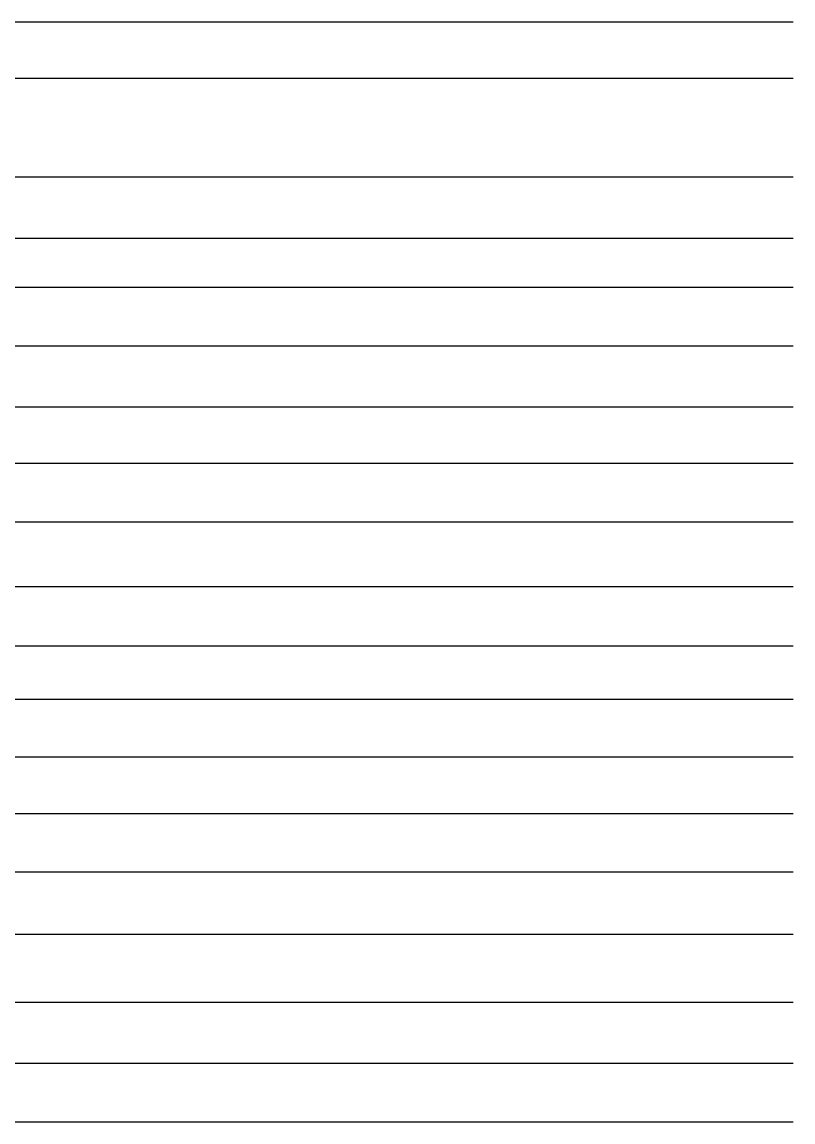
# Model space of a CAD drawing. Header units: millimetres. Extents: x -44117 to 256353, y -2095463 to 65325.
# Drawn here: x 150150 to 196285, y -611177 to -545368 of the extents above; entities that cross this region are included whole.
import ezdxf

# ---------------------------------------------------------------- set-up
doc = ezdxf.new("R2010")
doc.units = ezdxf.units.MM
doc.header["$LTSCALE"] = 10

msp = doc.modelspace()

# ---------------------------------------------------------------- linework, layer by layer
at = {"color": 1}
for p, q in [((104015.69829, -545368.20766), (196284.84516, -545368.20766)), ((104015.69829, -545368.20766), (196284.84516, -545368.20766)), ((104015.69829, -548721.40682), (196284.84516, -548721.40682)), ((104015.69829, -548721.40682), (196284.84516, -548721.40682)), ((104015.69829, -554640.08301), (196284.84516, -554640.08301)), ((104015.69829, -554640.08301), (196284.84516, -554640.08301)), ((104015.69829, -558308.12885), (196284.84516, -558308.12885)), ((104015.69829, -558308.12885), (196284.84516, -558308.12885)), ((104015.69829, -561226.68718), (196284.84516, -561226.68718)), ((104015.69829, -561226.68718), (196284.84516, -561226.68718)), ((104015.69829, -564734.70652), (196284.84516, -564734.70652)), ((104015.69829, -564734.70652), (196284.84516, -564734.70652)), ((104015.69829, -568391.68236), (196284.84516, -568391.68236)), ((104015.69829, -568391.68236), (196284.84516, -568391.68236)), ((104015.69829, -571760.18317), (196284.84516, -571760.18317)), ((104015.69829, -571760.18317), (196284.84516, -571760.18317)), ((104015.69829, -575267.10522), (196284.84516, -575267.10522)), ((104015.69829, -575267.10522), (196284.84516, -575267.10522)), ((104015.69829, -579133.64599), (196284.84516, -579133.64599)), ((104015.69829, -579133.64599), (196284.84516, -579133.64599)), ((104015.69829, -582693.23603), (196284.84516, -582693.23603)), ((104015.69829, -582693.23603), (196284.84516, -582693.23603)), ((104015.69829, -585872.88504), (196284.84516, -585872.88504)), ((104015.69829, -585872.88504), (196284.84516, -585872.88504)), ((104015.69829, -589322.97926), (196284.84516, -589322.97926)), ((104015.69829, -589322.97926), (196284.84516, -589322.97926)), ((104015.69829, -592730), (196284.84516, -592730)), ((104015.69829, -592730), (196284.84516, -592730)), ((104015.69829, -596208.40571), (196284.84516, -596208.40571)), ((104015.69829, -596208.40571), (196284.84516, -596208.40571)), ((104015.69829, -604012.5211), (196284.84516, -604012.5211)), ((104015.69829, -604012.5211), (196284.84516, -604012.5211)), ((104015.69829, -607662.17178), (196284.84516, -607662.17178)), ((104015.69829, -607662.17178), (196284.84516, -607662.17178)), ((104015.69829, -611176.52888), (196284.84516, -611176.52888)), ((104015.69829, -611176.52888), (196284.84516, -611176.52888))]:
    msp.add_line(p, q, dxfattribs=at)
at = {"color": 2}
msp.add_line((104015.69829, -599943.23236), (196284.84516, -599943.23236), dxfattribs=at)
msp.add_line((104015.69829, -599943.23236), (196284.84516, -599943.23236), dxfattribs=at)

doc.saveas('drawing.dxf')
